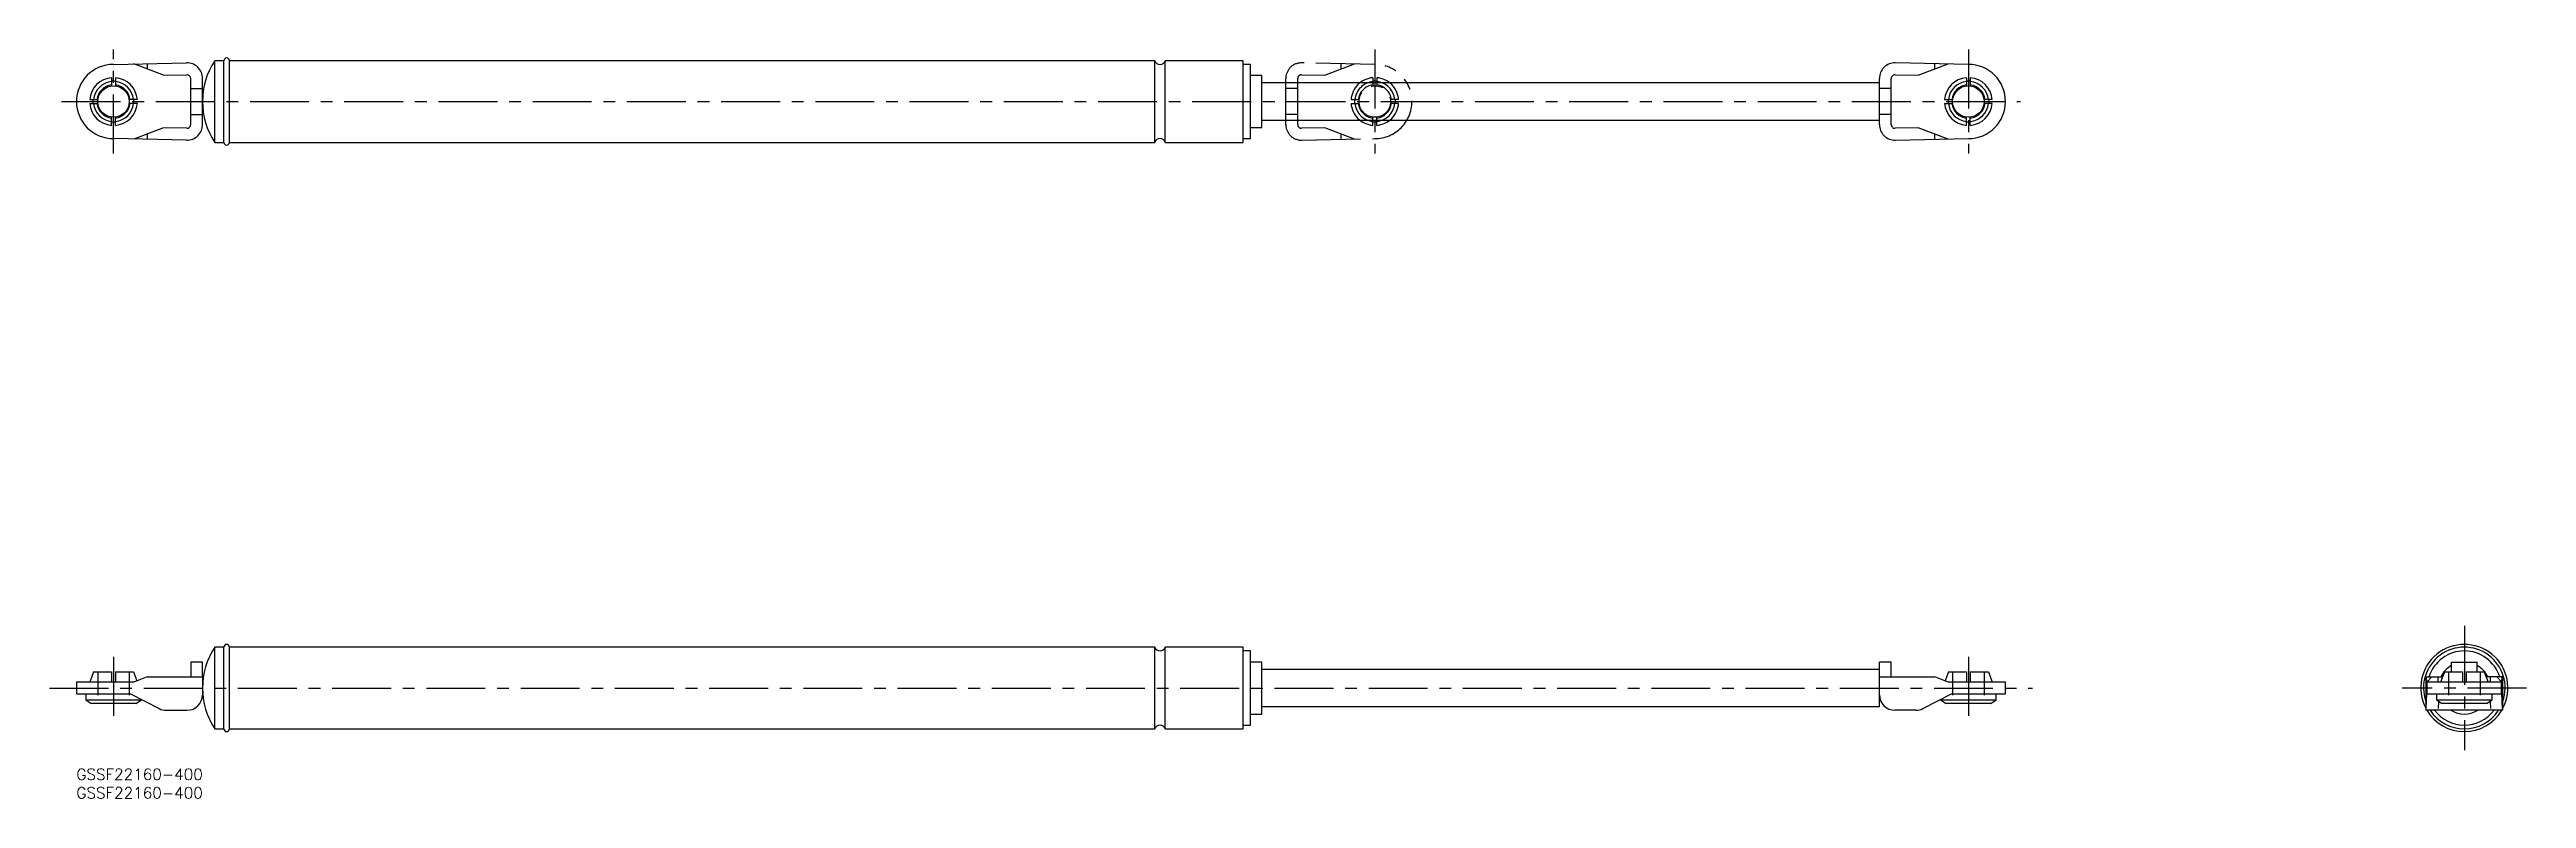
# Model space of a CAD drawing. Extents: x -7 to 660, y -8 to 194.
import ezdxf

# ---------------------------------------------------------------- set-up
doc = ezdxf.new("R2010")
doc.units = 0
doc.header["$LTSCALE"] = 0.5
for name, pattern in [('CENTER', [50.8, 31.75, -6.35, 6.35, -6.35]), ('DASHED', [19.05, 12.7, -6.35]), ('PHANTOM', [63.5, 31.75, -6.35, 6.35, -6.35, 6.35, -6.35])]:
    doc.linetypes.add(name, pattern=pattern)
for name, color, linetype in [('MSM_CENTER', 1, 'CENTER'), ('MSM_CONTINUOUS', 7, 'CONTINUOUS'), ('MSM_DASHED', 4, 'DASHED'), ('MSM_IMAGINARY', 6, 'PHANTOM'), ('MSM_PART_NUMBER', 7, 'CONTINUOUS')]:
    doc.layers.add(name, color=color, linetype=linetype)
doc.styles.get("Standard").update_dxf_attribs({"font": 'txt.shx', "height": 3, "bigfont": 'bigfont.shx'})

# ---------------------------------------------------------------- blocks, each defined once
blk = doc.blocks.new('*U21')
at = {"layer": 'MSM_PART_NUMBER'}
blk.add_text('GSSF22160-400', height=3, dxfattribs=at).set_placement((0, -3))
blk = doc.blocks.new('*U22')
at = {"layer": 'MSM_PART_NUMBER'}
blk.add_text('GSSF22160-400', height=3, dxfattribs=at).set_placement((0, -8))

msp = doc.modelspace()

# ---------------------------------------------------------------- linework, layer by layer
at = {"layer": 'MSM_CENTER'}
for p, q in [((10, 165.78), (10, 193.78)), ((350, 193.78), (350, 165.78)), ((510, 193.78), (510, 165.78)), ((-4, 179.78), (524, 179.78)), ((643.68, 38.5), (643.68, 5)), ((10, 30.15), (10, 13.55)), ((510, 30.15), (510, 13.55)), ((-7.25, 21.75), (527.25, 21.75)), ((660.43, 21.75), (626.93, 21.75))]:
    msp.add_line(p, q, dxfattribs=at)
at = {"layer": 'MSM_CONTINUOUS'}
for p, q in [((10, 189.78), (29.71, 190.19)), ((23.5, 186.86), (15.5, 189.89)), ((19.09, 189.97), (19.09, 188.53)), ((23.5, 186.86), (29.78, 186.99)), ((37.3, 168.78), (37.3, 190.78)), ((39.75, 190.78), (37.3, 190.78)), ((39.75, 168.78), (39.75, 190.78)), ((290.67, 190.78), (41.25, 190.78)), ((41.25, 168.78), (41.25, 190.78)), ((290.67, 168.78), (290.67, 190.78)), ((314.5, 190.78), (293.5, 190.78)), ((293.5, 168.78), (293.5, 190.78)), ((314.5, 168.78), (314.5, 190.78)), ((316.5, 189.78), (314.5, 189.78)), ((316.5, 169.78), (316.5, 189.78)), ((490.22, 186.99), (496.5, 186.86)), ((510, 189.78), (490.29, 190.19)), ((496.5, 186.86), (504.5, 189.89)), ((500.91, 188.53), (500.91, 189.97)), ((3.58, 180.28), (5.78, 180.28)), ((4.5, 179.78), (4.52, 180.29)), ((9.5, 186.2), (9.5, 184)), ((10.5, 186.2), (10.5, 184)), ((16.42, 180.28), (14.22, 180.28)), ((30.8, 173.57), (30.8, 185.99)), ((30.8, 183.28), (34, 183.28)), ((34, 173.57), (34, 185.99)), ((319.5, 186.78), (316.5, 186.78)), ((319.5, 172.78), (319.5, 186.78)), ((486, 184.78), (319.5, 184.78)), ((486, 173.57), (486, 185.99)), ((489.2, 183.28), (486, 183.28)), ((489.2, 173.57), (489.2, 185.99)), ((503.58, 180.28), (505.78, 180.28)), ((509.5, 186.2), (509.5, 184)), ((510.5, 186.2), (510.5, 184)), ((516.42, 180.28), (514.22, 180.28)), ((515.48, 180.28), (515.5, 179.78)), ((3.58, 179.28), (5.78, 179.28)), ((4.52, 179.27), (4.5, 179.78)), ((9.5, 173.36), (9.5, 175.56)), ((10.5, 173.36), (10.5, 175.56)), ((16.42, 179.28), (14.22, 179.28)), ((30.8, 176.28), (34, 176.28)), ((319.5, 174.78), (486, 174.78)), ((489.2, 176.28), (486, 176.28)), ((503.58, 179.28), (505.78, 179.28)), ((509.5, 173.36), (509.5, 175.56)), ((510.5, 173.36), (510.5, 175.56)), ((516.42, 179.28), (514.22, 179.28)), ((515.5, 179.78), (515.48, 179.27)), ((29.71, 169.37), (10, 169.78)), ((23.5, 172.7), (15.5, 169.66)), ((19.09, 171.03), (19.09, 169.59)), ((29.78, 172.57), (23.5, 172.7)), ((37.3, 168.78), (39.75, 168.78)), ((41.25, 168.78), (290.67, 168.78)), ((293.5, 168.78), (314.5, 168.78)), ((314.5, 169.78), (316.5, 169.78)), ((316.5, 172.78), (319.5, 172.78)), ((496.5, 172.7), (490.22, 172.57)), ((490.29, 169.37), (510, 169.78)), ((504.5, 169.66), (496.5, 172.7)), ((500.91, 169.59), (500.91, 171.03)), ((34, 28.75), (30.8, 28.75)), ((30.8, 28.75), (30.8, 24.75)), ((34, 24.75), (34, 28.75)), ((39.75, 32.75), (37.3, 32.75)), ((37.3, 10.75), (37.3, 32.75)), ((39.75, 10.75), (39.75, 32.75)), ((290.67, 32.75), (41.25, 32.75)), ((41.25, 10.75), (41.25, 32.75)), ((290.67, 10.75), (290.67, 32.75)), ((314.5, 32.75), (293.5, 32.75)), ((293.5, 10.75), (293.5, 32.75)), ((314.5, 10.75), (314.5, 32.75)), ((316.5, 31.75), (314.5, 31.75)), ((316.5, 11.75), (316.5, 31.75)), ((319.5, 28.75), (316.5, 28.75)), ((319.5, 14.75), (319.5, 28.75)), ((486, 26.75), (319.5, 26.75)), ((486, 16.75), (486, 28.75)), ((489.2, 28.75), (486, 28.75)), ((489.2, 24.75), (489.2, 28.75)), ((640.18, 26.15), (640.18, 28.75)), ((640.18, 28.75), (647.18, 28.75)), ((647.18, 26.15), (647.18, 28.75)), ((0, 23.35), (0, 20.15)), ((15.5, 23.35), (0, 23.35)), ((0, 20.15), (14.54, 20.15)), ((2.5, 20.15), (2.5, 18.55)), ((4.62, 26.15), (3.58, 23.35)), ((4.62, 26.15), (9.5, 26.15)), ((9.5, 26.15), (9.5, 23.35)), ((10.5, 26.15), (15.38, 26.15)), ((10.5, 26.15), (10.5, 23.35)), ((14.54, 20.15), (22.3, 16.21)), ((15.38, 26.15), (16.3, 23.66)), ((19.09, 24.75), (15.5, 23.35)), ((19.09, 24.75), (34, 24.75)), ((34, 24.75), (34, 19.95)), ((486, 24.75), (500.91, 24.75)), ((497.7, 16.21), (505.46, 20.15)), ((504.5, 23.35), (500.91, 24.75)), ((504.62, 26.15), (503.7, 23.66)), ((520, 23.35), (504.5, 23.35)), ((504.62, 26.15), (509.5, 26.15)), ((505.46, 20.15), (520, 20.15)), ((509.5, 26.15), (509.5, 23.35)), ((510.5, 26.15), (515.38, 26.15)), ((510.5, 26.15), (510.5, 23.35)), ((515.38, 26.15), (516.42, 23.35)), ((517.5, 18.55), (517.5, 20.15)), ((520, 20.15), (520, 23.35)), ((633.26, 24.75), (633.26, 15.75)), ((633.26, 24.75), (637.78, 24.75)), ((633.42, 16.21), (633.58, 20.15)), ((633.56, 23.35), (633.49, 24.75)), ((634.92, 24.75), (633.56, 23.35)), ((653.79, 23.35), (633.56, 23.35)), ((633.58, 20.15), (653.77, 20.15)), ((633.68, 20.15), (633.68, 23.35)), ((636.18, 20.15), (636.18, 18.55)), ((636.6, 23.35), (636.6, 24.75)), ((638.3, 26.15), (637.26, 23.35)), ((638.3, 26.15), (643.18, 26.15)), ((643.18, 26.15), (643.18, 23.35)), ((644.18, 26.15), (649.05, 26.15)), ((644.18, 26.15), (644.18, 23.35)), ((649.05, 26.15), (650.1, 23.35)), ((654.09, 24.75), (649.57, 24.75)), ((650.76, 23.35), (650.76, 24.75)), ((651.18, 18.55), (651.18, 20.15)), ((652.43, 24.75), (653.79, 23.35)), ((653.68, 20.15), (653.68, 23.35)), ((653.93, 16.21), (653.77, 20.15)), ((653.79, 23.35), (653.87, 24.75)), ((654.09, 15.75), (654.09, 24.75)), ((2.5, 18.55), (4, 17.55)), ((2.5, 18.55), (17.5, 18.55)), ((16, 17.55), (4, 17.55)), ((16, 17.55), (17.5, 18.55)), ((17.5, 18.55), (17.5, 18.65)), ((24.2, 15.75), (29.8, 15.75)), ((316.5, 14.75), (319.5, 14.75)), ((319.5, 16.75), (486, 16.75)), ((495.8, 15.75), (490.2, 15.75)), ((502.5, 18.65), (502.5, 18.55)), ((502.5, 18.55), (504, 17.55)), ((502.5, 18.55), (517.5, 18.55)), ((516, 17.55), (504, 17.55)), ((516, 17.55), (517.5, 18.55)), ((654.09, 15.75), (633.26, 15.75)), ((636.18, 18.55), (637.68, 17.55)), ((636.18, 18.55), (651.18, 18.55)), ((636.7, 18.2), (636.62, 16.21)), ((649.68, 17.55), (637.68, 17.55)), ((649.68, 17.55), (651.18, 18.55)), ((650.65, 18.2), (650.73, 16.21)), ((37.3, 10.75), (39.75, 10.75)), ((41.25, 10.75), (290.67, 10.75)), ((293.5, 10.75), (314.5, 10.75)), ((314.5, 11.75), (316.5, 11.75))]:
    msp.add_line(p, q, dxfattribs=at)
for points in [[(633.38, 15.75, 0), (633.38, 15.75, 0), (633.38, 15.75, 0), (633.38, 15.75, 0), (633.38, 15.75, 0), (633.38, 15.75, 0), (633.38, 15.75, 0), (633.38, 15.75, 0), (633.38, 15.75, 0), (633.38, 15.75, 0), (633.38, 15.75, 0), (633.38, 15.75, 0), (633.38, 15.75, 0), (633.38, 15.75, 0), (633.38, 15.76, 0), (633.38, 15.76, 0), (633.39, 15.76, 0), (633.39, 15.76, 0), (633.39, 15.76, 0), (633.39, 15.76, 0), (633.39, 15.76, 0), (633.39, 15.76, 0), (633.39, 15.76, 0), (633.39, 15.77, 0), (633.39, 15.77, 0), (633.39, 15.77, 0), (633.39, 15.77, 0), (633.39, 15.77, 0), (633.39, 15.77, 0), (633.39, 15.77, 0), (633.39, 15.78, 0), (633.39, 15.78, 0), (633.39, 15.78, 0), (633.39, 15.78, 0), (633.39, 15.78, 0), (633.39, 15.78, 0), (633.39, 15.79, 0), (633.39, 15.79, 0), (633.39, 15.79, 0), (633.39, 15.79, 0), (633.39, 15.8, 0), (633.39, 15.8, 0), (633.39, 15.8, 0), (633.39, 15.8, 0), (633.39, 15.8, 0), (633.39, 15.81, 0), (633.39, 15.81, 0), (633.4, 15.81, 0), (633.4, 15.82, 0), (633.4, 15.82, 0), (633.4, 15.82, 0), (633.4, 15.82, 0), (633.4, 15.83, 0), (633.4, 15.83, 0), (633.4, 15.83, 0), (633.4, 15.84, 0), (633.4, 15.84, 0), (633.4, 15.84, 0), (633.4, 15.85, 0), (633.4, 15.85, 0), (633.4, 15.85, 0), (633.4, 15.86, 0), (633.4, 15.86, 0), (633.4, 15.86, 0), (633.4, 15.87, 0), (633.4, 15.87, 0), (633.4, 15.87, 0), (633.4, 15.88, 0), (633.4, 15.88, 0), (633.4, 15.88, 0), (633.4, 15.89, 0), (633.4, 15.89, 0), (633.4, 15.9, 0), (633.4, 15.9, 0), (633.4, 15.9, 0), (633.4, 15.91, 0), (633.4, 15.91, 0), (633.4, 15.92, 0), (633.4, 15.92, 0), (633.41, 15.93, 0), (633.41, 15.93, 0), (633.41, 15.93, 0), (633.41, 15.94, 0), (633.41, 15.94, 0), (633.41, 15.95, 0), (633.41, 15.95, 0), (633.41, 15.96, 0), (633.41, 15.96, 0), (633.41, 15.97, 0), (633.41, 15.97, 0), (633.41, 15.98, 0), (633.41, 15.98, 0), (633.41, 15.99, 0), (633.41, 15.99, 0), (633.41, 16, 0), (633.41, 16, 0), (633.41, 16.01, 0), (633.41, 16.01, 0), (633.41, 16.02, 0), (633.41, 16.03, 0), (633.41, 16.03, 0), (633.41, 16.04, 0), (633.41, 16.04, 0), (633.41, 16.05, 0), (633.41, 16.05, 0), (633.41, 16.06, 0), (633.41, 16.07, 0), (633.41, 16.07, 0), (633.41, 16.08, 0), (633.41, 16.08, 0), (633.41, 16.09, 0), (633.41, 16.09, 0), (633.42, 16.1, 0), (633.42, 16.11, 0), (633.42, 16.11, 0), (633.42, 16.12, 0), (633.42, 16.13, 0), (633.42, 16.13, 0), (633.42, 16.14, 0), (633.42, 16.15, 0), (633.42, 16.15, 0), (633.42, 16.16, 0), (633.42, 16.17, 0), (633.42, 16.17, 0), (633.42, 16.18, 0), (633.42, 16.19, 0), (633.42, 16.19, 0), (633.42, 16.2, 0), (633.42, 16.21, 0)], [(653.93, 16.21, 0), (653.93, 16.2, 0), (653.93, 16.19, 0), (653.93, 16.19, 0), (653.93, 16.18, 0), (653.93, 16.17, 0), (653.93, 16.17, 0), (653.93, 16.16, 0), (653.93, 16.15, 0), (653.93, 16.15, 0), (653.94, 16.14, 0), (653.94, 16.13, 0), (653.94, 16.13, 0), (653.94, 16.12, 0), (653.94, 16.11, 0), (653.94, 16.11, 0), (653.94, 16.1, 0), (653.94, 16.09, 0), (653.94, 16.09, 0), (653.94, 16.08, 0), (653.94, 16.08, 0), (653.94, 16.07, 0), (653.94, 16.07, 0), (653.94, 16.06, 0), (653.94, 16.05, 0), (653.94, 16.05, 0), (653.94, 16.04, 0), (653.94, 16.04, 0), (653.94, 16.03, 0), (653.94, 16.03, 0), (653.94, 16.02, 0), (653.94, 16.01, 0), (653.94, 16.01, 0), (653.94, 16, 0), (653.94, 16, 0), (653.94, 15.99, 0), (653.94, 15.99, 0), (653.94, 15.98, 0), (653.94, 15.98, 0), (653.94, 15.97, 0), (653.94, 15.97, 0), (653.95, 15.96, 0), (653.95, 15.96, 0), (653.95, 15.95, 0), (653.95, 15.95, 0), (653.95, 15.94, 0), (653.95, 15.94, 0), (653.95, 15.93, 0), (653.95, 15.93, 0), (653.95, 15.93, 0), (653.95, 15.92, 0), (653.95, 15.92, 0), (653.95, 15.91, 0), (653.95, 15.91, 0), (653.95, 15.9, 0), (653.95, 15.9, 0), (653.95, 15.9, 0), (653.95, 15.89, 0), (653.95, 15.89, 0), (653.95, 15.88, 0), (653.95, 15.88, 0), (653.95, 15.88, 0), (653.95, 15.87, 0), (653.95, 15.87, 0), (653.95, 15.87, 0), (653.95, 15.86, 0), (653.95, 15.86, 0), (653.95, 15.86, 0), (653.95, 15.85, 0), (653.95, 15.85, 0), (653.95, 15.85, 0), (653.95, 15.84, 0), (653.95, 15.84, 0), (653.96, 15.84, 0), (653.96, 15.83, 0), (653.96, 15.83, 0), (653.96, 15.83, 0), (653.96, 15.82, 0), (653.96, 15.82, 0), (653.96, 15.82, 0), (653.96, 15.82, 0), (653.96, 15.81, 0), (653.96, 15.81, 0), (653.96, 15.81, 0), (653.96, 15.8, 0), (653.96, 15.8, 0), (653.96, 15.8, 0), (653.96, 15.8, 0), (653.96, 15.8, 0), (653.96, 15.79, 0), (653.96, 15.79, 0), (653.96, 15.79, 0), (653.96, 15.79, 0), (653.96, 15.78, 0), (653.96, 15.78, 0), (653.96, 15.78, 0), (653.96, 15.78, 0), (653.96, 15.78, 0), (653.96, 15.78, 0), (653.96, 15.77, 0), (653.96, 15.77, 0), (653.96, 15.77, 0), (653.96, 15.77, 0), (653.96, 15.77, 0), (653.97, 15.77, 0), (653.97, 15.77, 0), (653.97, 15.76, 0), (653.97, 15.76, 0), (653.97, 15.76, 0), (653.97, 15.76, 0), (653.97, 15.76, 0), (653.97, 15.76, 0), (653.97, 15.76, 0), (653.97, 15.76, 0), (653.97, 15.76, 0), (653.97, 15.75, 0), (653.97, 15.75, 0), (653.97, 15.75, 0), (653.97, 15.75, 0), (653.97, 15.75, 0), (653.97, 15.75, 0), (653.97, 15.75, 0), (653.97, 15.75, 0), (653.97, 15.75, 0), (653.97, 15.75, 0), (653.97, 15.75, 0), (653.97, 15.75, 0), (653.97, 15.75, 0), (653.97, 15.75, 0)]]:
    msp.add_polyline3d(points, dxfattribs=at)
for centre in [(10, 179.78), (510, 179.78)]:
    msp.add_circle(centre, 4.25, dxfattribs=at)
for centre, radius, start, end in [((10, 179.78), 10, 90, 270), ((29.8, 185.99), 4.2, 0, 91.19349), ((29.8, 185.99), 1, 0, 91.19349), ((54, 179.78), 20, 146.63299, 213.36701), ((40.5, 190.78), 0.75, 0, 180), ((292.09, 191.28), 1.5, 199.47122, 340.52878), ((490.2, 185.99), 4.2, 88.80651, 180), ((490.2, 185.99), 1, 88.80651, 180), ((510, 179.78), 10, 270, 90), ((10, 179.78), 6.44, 94.45407, 175.54593), ((10, 179.78), 5.4, 95.31277, 174.68723), ((10, 179.78), 4.5, 96.37937, 173.62063), ((10, 179.78), 5.5, 84.78409, 95.21591), ((10, 179.78), 6.44, 4.45407, 85.54593), ((10, 179.78), 5.4, 5.31277, 84.68723), ((10, 179.78), 4.5, 6.37937, 83.62063), ((10.09, 179.78), 5.41, 354.71195, 5.30829), ((510, 179.78), 6.44, 94.45407, 175.54593), ((509.91, 179.78), 5.41, 174.71195, 185.30829), ((510, 179.78), 5.4, 95.31277, 174.68723), ((510, 179.78), 4.5, 96.37937, 173.62063), ((510, 179.78), 5.5, 84.78409, 95.21591), ((510, 179.78), 6.44, 4.45407, 85.54593), ((510, 179.78), 5.4, 5.31277, 84.68723), ((510, 179.78), 4.5, 6.37937, 83.62063), ((10, 179.78), 6.44, 184.45407, 265.54593), ((10, 179.78), 5.4, 185.31277, 264.68723), ((10, 179.78), 4.5, 186.37937, 263.62063), ((10, 179.78), 5.5, 264.78409, 275.21591), ((10, 179.78), 6.44, 274.45407, 355.54593), ((10, 179.78), 5.4, 275.31277, 354.68723), ((10, 179.78), 4.5, 276.37937, 353.62063), ((510, 179.78), 6.44, 184.45407, 265.54593), ((510, 179.78), 5.4, 185.31277, 264.68723), ((510, 179.78), 4.5, 186.37937, 263.62063), ((510, 179.78), 5.5, 264.78409, 275.21591), ((510, 179.78), 4.5, 276.37937, 353.62063), ((510, 179.78), 5.4, 275.31277, 354.68723), ((510, 179.78), 6.44, 274.45407, 355.54593), ((29.8, 173.57), 4.2, 268.80651, 0), ((29.8, 173.57), 1, 268.80651, 0), ((40.5, 168.78), 0.75, 180, 0), ((292.09, 168.28), 1.5, 19.47122, 160.52878), ((490.2, 173.57), 4.2, 180, 271.19349), ((490.2, 173.57), 1, 180, 271.19349), ((40.5, 32.75), 0.75, 0, 180), ((643.68, 21.75), 11.75, 332.38628, 207.6137), ((54, 21.75), 20, 146.63299, 213.36701), ((292.09, 33.25), 1.5, 199.47122, 340.52878), ((643.68, 21.75), 11, 341.17491, 198.82509), ((643.68, 21.75), 10, 17.4576, 162.5424), ((643.68, 21.75), 7, 120, 154.62307), ((643.68, 21.75), 7, 25.37693, 60), ((24.2, 19.95), 4.2, 243.03406, 270), ((29.8, 19.95), 4.2, 270, 0), ((490.2, 19.95), 4.2, 180, 270), ((495.8, 19.95), 4.2, 270, 296.96594), ((643.68, 21.75), 11.75, 210.70636, 329.29364), ((643.68, 21.75), 11, 213.05573, 326.94427), ((643.68, 21.75), 10, 216.8699, 323.1301), ((643.68, 21.75), 7, 238.99728, 301.00272), ((40.5, 10.75), 0.75, 180, 0), ((292.09, 10.25), 1.5, 19.47122, 160.52878)]:
    msp.add_arc(centre, radius, start, end, dxfattribs=at)
at = {"layer": 'MSM_DASHED'}
for p, q in [((5.75, 26.15), (5.75, 17.55)), ((14.25, 26.15), (14.25, 17.55)), ((505.75, 26.15), (505.75, 17.55)), ((514.25, 26.15), (514.25, 17.55)), ((639.43, 26.15), (639.43, 17.55)), ((647.93, 26.15), (647.93, 17.55))]:
    msp.add_line(p, q, dxfattribs=at)
at = {"layer": 'MSM_IMAGINARY'}
for p, q in [((330.22, 186.99), (336.5, 186.86)), ((350, 189.78), (330.29, 190.19)), ((336.5, 186.86), (344.5, 189.89)), ((340.91, 188.53), (340.91, 189.97)), ((326, 173.57), (326, 185.99)), ((329.2, 183.28), (326, 183.28)), ((329.2, 173.57), (329.2, 185.99)), ((343.58, 180.28), (345.78, 180.28)), ((349.5, 186.2), (349.5, 184)), ((350.5, 186.2), (350.5, 184)), ((356.42, 180.28), (354.22, 180.28)), ((355.48, 180.28), (355.5, 179.78)), ((329.2, 176.28), (326, 176.28)), ((343.58, 179.28), (345.78, 179.28)), ((349.5, 173.36), (349.5, 175.56)), ((350.5, 173.36), (350.5, 175.56)), ((356.42, 179.28), (354.22, 179.28)), ((355.5, 179.78), (355.48, 179.27)), ((336.5, 172.7), (330.22, 172.57)), ((330.29, 169.37), (350, 169.78)), ((344.5, 169.66), (336.5, 172.7)), ((340.91, 169.59), (340.91, 171.03))]:
    msp.add_line(p, q, dxfattribs=at)
msp.add_circle((350, 179.78), 4.25, dxfattribs=at)
for centre, radius, start, end in [((330.2, 185.99), 4.2, 88.80651, 180), ((330.2, 185.99), 1, 88.80651, 180), ((350, 179.78), 10, 270, 90), ((350, 179.78), 6.44, 94.45407, 175.54593), ((349.91, 179.78), 5.41, 174.71195, 185.30829), ((350, 179.78), 5.4, 95.31277, 174.68723), ((350, 179.78), 4.5, 96.37937, 173.62063), ((350, 179.78), 5.5, 84.78409, 95.21591), ((350, 179.78), 6.44, 4.45407, 85.54593), ((350, 179.78), 5.4, 5.31277, 84.68723), ((350, 179.78), 4.5, 6.37937, 83.62063), ((350, 179.78), 6.44, 184.45407, 265.54593), ((350, 179.78), 5.4, 185.31277, 264.68723), ((350, 179.78), 4.5, 186.37937, 263.62063), ((350, 179.78), 5.5, 264.78409, 275.21591), ((350, 179.78), 4.5, 276.37937, 353.62063), ((350, 179.78), 5.4, 275.31277, 354.68723), ((350, 179.78), 6.44, 274.45407, 355.54593), ((330.2, 173.57), 4.2, 180, 271.19349), ((330.2, 173.57), 1, 180, 271.19349)]:
    msp.add_arc(centre, radius, start, end, dxfattribs=at)

# ---------------------------------------------------------------- block references
at = {"layer": 'MSM_CONTINUOUS'}
for name in ['*U21', '*U22']:
    msp.add_blockref(name, (0, 0), dxfattribs=at)

doc.saveas('drawing.dxf')
